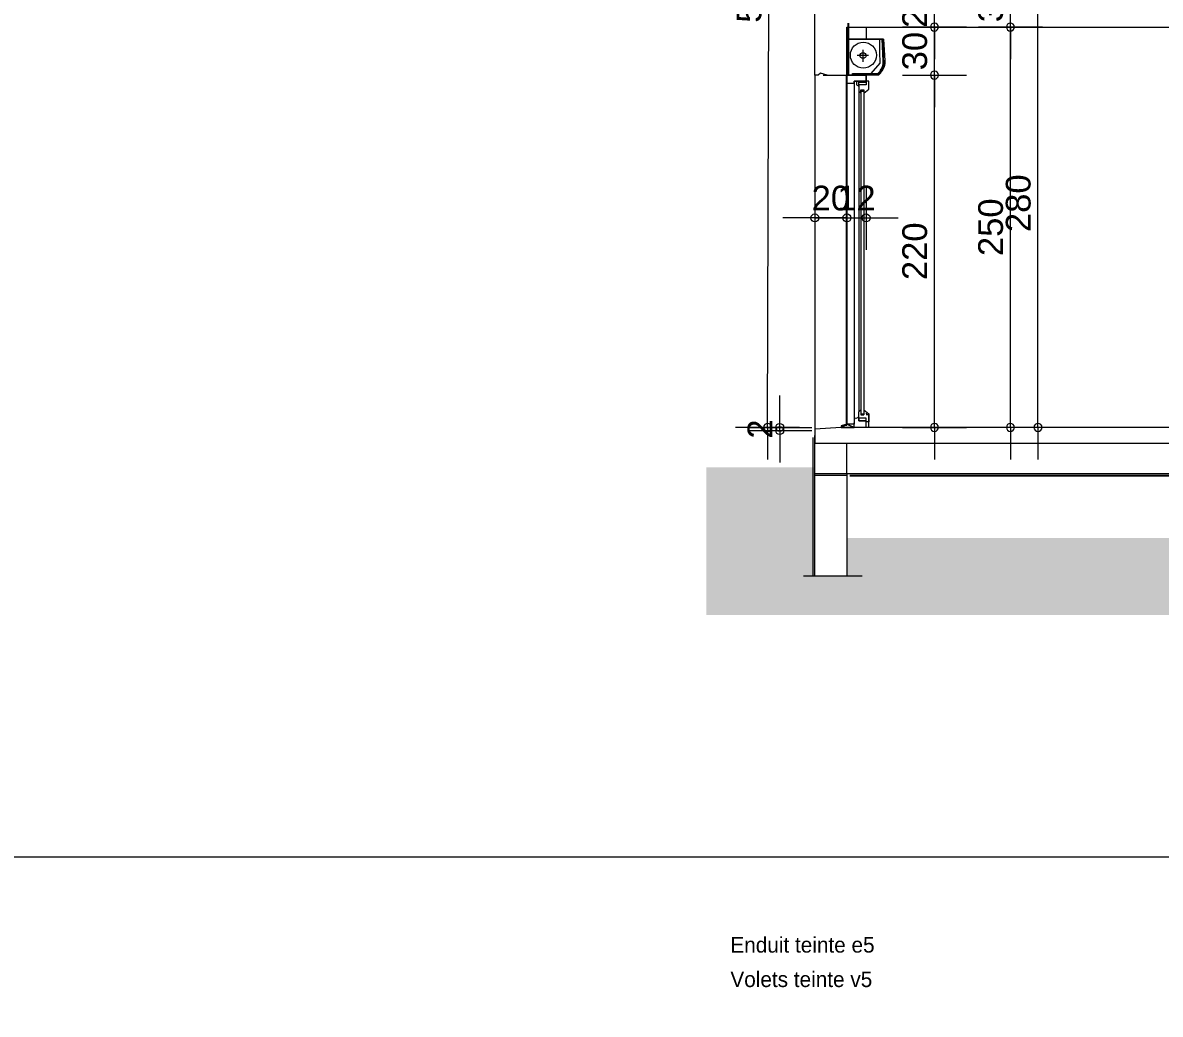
# Model space of a CAD drawing. Header units: metres. Extents: x 1.8 to 61.8, y -52.8 to -10.8.
# Drawn here: x 27.2 to 34.31, y -40.18 to -33.99 of the extents above; entities that cross this region are included whole.
import ezdxf
from ezdxf.enums import TextEntityAlignment as Align
from ezdxf.lldxf.tags import DXFTag

# ---------------------------------------------------------------- set-up
doc = ezdxf.new("R2010")
doc.units = ezdxf.units.M
doc.header["$MEASUREMENT"] = 0
for name, color, linetype in [('Calque commun', 7, 'Continuous'), ('Cotations', 7, 'Continuous'), ('Textes', 7, 'Continuous')]:
    doc.layers.add(name, color=color, linetype=linetype)
doc.styles.add('Arial9', font='arial.ttf', dxfattribs={"height": 0.154626})
doc.styles.add('Century Gothic17', font='GOTHIC.TTF', dxfattribs={"height": 0.193938})
tags = doc.linetypes.add('HIDDEN', pattern=[0.375, 0.25, -0.125]).pattern_tags.tags
tags[6:7] = [DXFTag(74, 4), DXFTag(75, 0), DXFTag(340, '0'), DXFTag(46, 1.0), DXFTag(50, 0.0), DXFTag(44, 0.0), DXFTag(45, 0.0)]
tags[4:5] = [DXFTag(74, 4), DXFTag(75, 0), DXFTag(340, '0'), DXFTag(46, 1.0), DXFTag(50, 0.0), DXFTag(44, 0.0), DXFTag(45, 0.0)]
tags = doc.linetypes.add('HIDDENX2', pattern=[0.75, 0.5, -0.25]).pattern_tags.tags
tags[6:7] = [DXFTag(74, 4), DXFTag(75, 0), DXFTag(340, '0'), DXFTag(46, 1.0), DXFTag(50, 0.0), DXFTag(44, 0.0), DXFTag(45, 0.0)]
tags[4:5] = [DXFTag(74, 4), DXFTag(75, 0), DXFTag(340, '0'), DXFTag(46, 1.0), DXFTag(50, 0.0), DXFTag(44, 0.0), DXFTag(45, 0.0)]

# ---------------------------------------------------------------- blocks, each defined once
blk = doc.blocks.new('new183')
at = {"layer": 'Cotations', "color": 14, "linetype": 'Continuous', "lineweight": 9}
blk.add_arc((0, 0), 0.5, 0, 359.9994, dxfattribs=at)
blk = doc.blocks.new('new184')
at = {"layer": 'Cotations', "color": 14, "linetype": 'Continuous', "lineweight": 9}
blk.add_arc((0, 0), 0.5, 0, 359.9994, dxfattribs=at)
blk = doc.blocks.new('DimLine57534')
at = {"layer": 'Cotations', "color": 14, "linetype": 'Continuous', "lineweight": 9}
for p, q in [((32.8973, -34.3121), (32.8973, -34.1121)), ((32.6973, -34.3121), (33.0973, -34.3121)), ((32.8973, -36.5121), (32.8973, -34.3121)), ((32.6973, -36.5121), (33.0973, -36.5121)), ((32.8973, -36.5121), (32.8973, -36.7121))]:
    blk.add_line(p, q, dxfattribs=at)
at = {"layer": 'Cotations', "color": 14, "linetype": 'Continuous', "lineweight": 9, "xscale": 0.05000000074505806, "yscale": 0.05000000074505806, "zscale": 0.05000000074505806}
for name, p, rotation in [('new184', (32.8973, -34.3121), -90.00000000000001), ('new183', (32.8973, -36.5121), 90)]:
    blk.add_blockref(name, p, dxfattribs=dict(at, rotation=rotation))
at = {"layer": 'Cotations', "color": 7, "linetype": 'Continuous', "lineweight": 9, "style": 'Arial9'}
blk.add_text('220', height=0.15463, rotation=90, dxfattribs=at).set_placement((32.8973, -35.4121), align=Align.BOTTOM_CENTER)
blk = doc.blocks.new('new187')
at = {"layer": 'Cotations', "color": 14, "linetype": 'Continuous', "lineweight": 9}
blk.add_arc((0, 0), 0.5, 0, 359.9994, dxfattribs=at)
blk = doc.blocks.new('new188')
at = {"layer": 'Cotations', "color": 14, "linetype": 'Continuous', "lineweight": 9}
blk.add_arc((0, 0), 0.5, 0, 359.9994, dxfattribs=at)
blk = doc.blocks.new('DimLine57547')
at = {"layer": 'Cotations', "color": 14, "linetype": 'Continuous', "lineweight": 9}
for p, q in [((32.8973, -33.7821), (32.8973, -33.5821)), ((33.0973, -33.7821), (32.6973, -33.7821)), ((32.8973, -34.0121), (32.8973, -33.7821)), ((33.0973, -34.0121), (32.6973, -34.0121)), ((32.8973, -34.0121), (32.8973, -34.2121))]:
    blk.add_line(p, q, dxfattribs=at)
at = {"layer": 'Cotations', "color": 14, "linetype": 'Continuous', "lineweight": 9, "xscale": 0.05000000074505806, "yscale": 0.05000000074505806, "zscale": 0.05000000074505806}
for name, p, rotation in [('new188', (32.8973, -33.7821), -90.00000000000001), ('new187', (32.8973, -34.0121), 90)]:
    blk.add_blockref(name, p, dxfattribs=dict(at, rotation=rotation))
at = {"layer": 'Cotations', "color": 7, "linetype": 'Continuous', "lineweight": 9, "style": 'Arial9'}
blk.add_text('23', height=0.15463, rotation=90, dxfattribs=at).set_placement((32.8973, -33.8971), align=Align.BOTTOM_CENTER)
blk = doc.blocks.new('new193')
at = {"layer": 'Cotations', "color": 14, "linetype": 'Continuous', "lineweight": 9}
blk.add_arc((0, 0), 0.5, 0, 359.9994, dxfattribs=at)
blk = doc.blocks.new('new194')
at = {"layer": 'Cotations', "color": 14, "linetype": 'Continuous', "lineweight": 9}
blk.add_arc((0, 0), 0.5, 0, 359.9994, dxfattribs=at)
blk = doc.blocks.new('DimLine57565')
at = {"layer": 'Cotations', "color": 14, "linetype": 'Continuous', "lineweight": 9}
for p, q in [((33.3717, -33.7121), (33.3717, -33.5121)), ((33.5718, -33.7121), (33.1717, -33.7121)), ((33.3717, -34.0121), (33.3717, -33.7121)), ((33.5718, -34.0121), (33.1717, -34.0121)), ((33.3717, -34.0121), (33.3717, -34.2121))]:
    blk.add_line(p, q, dxfattribs=at)
at = {"layer": 'Cotations', "color": 14, "linetype": 'Continuous', "lineweight": 9, "xscale": 0.05000000074505806, "yscale": 0.05000000074505806, "zscale": 0.05000000074505806}
for name, p, rotation in [('new194', (33.3717, -33.7121), -90.00000000000001), ('new193', (33.3717, -34.0121), 90)]:
    blk.add_blockref(name, p, dxfattribs=dict(at, rotation=rotation))
at = {"layer": 'Cotations', "color": 7, "linetype": 'Continuous', "lineweight": 9, "style": 'Arial9'}
blk.add_text('30', height=0.15463, rotation=90, dxfattribs=at).set_placement((33.3717, -33.8621), align=Align.BOTTOM_CENTER)
blk = doc.blocks.new('new195')
at = {"layer": 'Cotations', "color": 14, "linetype": 'Continuous', "lineweight": 9}
blk.add_arc((0, 0), 0.5, 0, 359.9994, dxfattribs=at)
blk = doc.blocks.new('new196')
at = {"layer": 'Cotations', "color": 14, "linetype": 'Continuous', "lineweight": 9}
blk.add_arc((0, 0), 0.5, 0, 359.9994, dxfattribs=at)
blk = doc.blocks.new('DimLine57571')
at = {"layer": 'Cotations', "color": 14, "linetype": 'Continuous', "lineweight": 9}
for p, q in [((33.3717, -34.0121), (33.3717, -33.8121)), ((33.5718, -34.0121), (33.1717, -34.0121)), ((33.3717, -36.5121), (33.3717, -34.0121)), ((33.5718, -36.5121), (33.1717, -36.5121)), ((33.3717, -36.5121), (33.3717, -36.7121))]:
    blk.add_line(p, q, dxfattribs=at)
at = {"layer": 'Cotations', "color": 14, "linetype": 'Continuous', "lineweight": 9, "xscale": 0.05000000074505806, "yscale": 0.05000000074505806, "zscale": 0.05000000074505806}
for name, p, rotation in [('new196', (33.3717, -34.0121), -90.00000000000001), ('new195', (33.3717, -36.5121), 90)]:
    blk.add_blockref(name, p, dxfattribs=dict(at, rotation=rotation))
at = {"layer": 'Cotations', "color": 7, "linetype": 'Continuous', "lineweight": 9, "style": 'Arial9'}
blk.add_text('250', height=0.15463, rotation=90, dxfattribs=at).set_placement((33.3717, -35.2621), align=Align.BOTTOM_CENTER)
blk = doc.blocks.new('new197')
at = {"layer": 'Cotations', "color": 14, "linetype": 'Continuous', "lineweight": 9}
blk.add_arc((0, 0), 0.5, 0, 359.9994, dxfattribs=at)
blk = doc.blocks.new('new198')
at = {"layer": 'Cotations', "color": 14, "linetype": 'Continuous', "lineweight": 9}
blk.add_arc((0, 0), 0.5, 0, 359.9994, dxfattribs=at)
blk = doc.blocks.new('DimLine57577')
at = {"layer": 'Cotations', "color": 14, "linetype": 'Continuous', "lineweight": 9}
for p, q in [((32.3497, -35.0036), (32.3497, -35.4036)), ((32.4697, -35.0036), (32.4697, -35.4036)), ((32.3497, -35.2036), (32.1497, -35.2036)), ((32.3497, -35.2036), (32.4697, -35.2036)), ((32.4697, -35.2036), (32.6697, -35.2036))]:
    blk.add_line(p, q, dxfattribs=at)
at = {"layer": 'Cotations', "color": 14, "linetype": 'Continuous', "lineweight": 9, "extrusion": (0, 0, -1), "xscale": 0.05000000074505806, "yscale": 0.05000000074505806, "zscale": 0.05000000074505806, "rotation": 180}
blk.add_blockref('new197', (-32.3498, -35.2036), dxfattribs=at)
at = {"layer": 'Cotations', "color": 14, "linetype": 'Continuous', "lineweight": 9, "extrusion": (0, 0, -1), "xscale": 0.05000000074505806, "yscale": 0.05000000074505806, "zscale": 0.05000000074505806}
blk.add_blockref('new198', (-32.4697, -35.2036), dxfattribs=at)
at = {"layer": 'Cotations', "color": 7, "linetype": 'Continuous', "lineweight": 9, "style": 'Arial9'}
blk.add_text('12', height=0.15463, dxfattribs=at).set_placement((32.4097, -35.2036), align=Align.BOTTOM_CENTER)
blk = doc.blocks.new('new199')
at = {"layer": 'Cotations', "color": 14, "linetype": 'Continuous', "lineweight": 9}
blk.add_arc((0, 0), 0.5, 0, 359.9994, dxfattribs=at)
blk = doc.blocks.new('new200')
at = {"layer": 'Cotations', "color": 14, "linetype": 'Continuous', "lineweight": 9}
blk.add_arc((0, 0), 0.5, 0, 359.9994, dxfattribs=at)
blk = doc.blocks.new('DimLine57583')
at = {"layer": 'Cotations', "color": 14, "linetype": 'Continuous', "lineweight": 9}
for p, q in [((32.1497, -35.0036), (32.1497, -35.4036)), ((32.3497, -35.0036), (32.3497, -35.4036)), ((32.1497, -35.2036), (31.9497, -35.2036)), ((32.1497, -35.2036), (32.3497, -35.2036)), ((32.3497, -35.2036), (32.5497, -35.2036))]:
    blk.add_line(p, q, dxfattribs=at)
at = {"layer": 'Cotations', "color": 14, "linetype": 'Continuous', "lineweight": 9, "extrusion": (0, 0, -1), "xscale": 0.05000000074505806, "yscale": 0.05000000074505806, "zscale": 0.05000000074505806, "rotation": 180}
blk.add_blockref('new199', (-32.1498, -35.2036), dxfattribs=at)
at = {"layer": 'Cotations', "color": 14, "linetype": 'Continuous', "lineweight": 9, "extrusion": (0, 0, -1), "xscale": 0.05000000074505806, "yscale": 0.05000000074505806, "zscale": 0.05000000074505806}
blk.add_blockref('new200', (-32.3498, -35.2036), dxfattribs=at)
at = {"layer": 'Cotations', "color": 7, "linetype": 'Continuous', "lineweight": 9, "style": 'Arial9'}
blk.add_text('20', height=0.15463, dxfattribs=at).set_placement((32.2497, -35.2036), align=Align.BOTTOM_CENTER)
blk = doc.blocks.new('new209')
at = {"layer": 'Cotations', "color": 14, "linetype": 'Continuous', "lineweight": 9}
blk.add_arc((0, 0), 0.5, 0, 359.9994, dxfattribs=at)
blk = doc.blocks.new('new210')
at = {"layer": 'Cotations', "color": 14, "linetype": 'Continuous', "lineweight": 9}
blk.add_arc((0, 0), 0.5, 0, 359.9994, dxfattribs=at)
blk = doc.blocks.new('DimLine57688')
at = {"layer": 'Cotations', "color": 14, "linetype": 'Continuous', "lineweight": 9}
for p, q in [((32.8973, -34.0121), (32.8973, -33.8121)), ((32.6973, -34.0121), (33.0973, -34.0121)), ((32.8973, -34.3121), (32.8973, -34.0121)), ((32.6973, -34.3121), (33.0973, -34.3121)), ((32.8973, -34.3121), (32.8973, -34.5121))]:
    blk.add_line(p, q, dxfattribs=at)
at = {"layer": 'Cotations', "color": 14, "linetype": 'Continuous', "lineweight": 9, "xscale": 0.05000000074505806, "yscale": 0.05000000074505806, "zscale": 0.05000000074505806}
for name, p, rotation in [('new210', (32.8973, -34.0121), -90.00000000000001), ('new209', (32.8973, -34.3121), 90)]:
    blk.add_blockref(name, p, dxfattribs=dict(at, rotation=rotation))
at = {"layer": 'Cotations', "color": 7, "linetype": 'Continuous', "lineweight": 9, "style": 'Arial9'}
blk.add_text('30', height=0.15463, rotation=90, dxfattribs=at).set_placement((32.8973, -34.1621), align=Align.BOTTOM_CENTER)
blk = doc.blocks.new('new225')
at = {"layer": 'Cotations', "color": 14, "linetype": 'Continuous', "lineweight": 9}
blk.add_arc((0, 0), 0.5, 0, 359.9994, dxfattribs=at)
blk = doc.blocks.new('new226')
at = {"layer": 'Cotations', "color": 14, "linetype": 'Continuous', "lineweight": 9}
blk.add_arc((0, 0), 0.5, 0, 359.9994, dxfattribs=at)
blk = doc.blocks.new('DimLine57775')
at = {"layer": 'Cotations', "color": 14, "linetype": 'Continuous', "lineweight": 9}
for p, q in [((31.9302, -36.5121), (31.9302, -36.3121)), ((31.7302, -36.5121), (32.1302, -36.5121)), ((31.7302, -36.5321), (32.1302, -36.5321)), ((31.9302, -36.5321), (31.9302, -36.5121)), ((31.9302, -36.5321), (31.9302, -36.7321))]:
    blk.add_line(p, q, dxfattribs=at)
at = {"layer": 'Cotations', "color": 14, "linetype": 'Continuous', "lineweight": 9, "extrusion": (0, 0, -1), "xscale": 0.05000000074505806, "yscale": 0.05000000074505806, "zscale": 0.05000000074505806}
for name, p, rotation in [('new226', (-31.9302, -36.5121), -90.00000000000001), ('new225', (-31.9302, -36.5321), 90)]:
    blk.add_blockref(name, p, dxfattribs=dict(at, rotation=rotation))
at = {"layer": 'Cotations', "color": 7, "linetype": 'Continuous', "lineweight": 9, "style": 'Arial9'}
blk.add_text('2', height=0.1546, rotation=90, dxfattribs=at).set_placement((31.9302, -36.5221), align=Align.BOTTOM_CENTER)
blk = doc.blocks.new('new227')
at = {"layer": 'Cotations', "color": 14, "linetype": 'Continuous', "lineweight": 9}
blk.add_arc((0, 0), 0.5, 0, 359.9994, dxfattribs=at)
blk = doc.blocks.new('new228')
at = {"layer": 'Cotations', "color": 14, "linetype": 'Continuous', "lineweight": 9}
blk.add_arc((0, 0), 0.5, 0, 359.9994, dxfattribs=at)
blk = doc.blocks.new('DimLine57781')
at = {"layer": 'Cotations', "color": 14, "linetype": 'Continuous', "lineweight": 9}
for p, q in [((33.5442, -33.7121), (33.5442, -33.5121)), ((33.7442, -33.7121), (33.3442, -33.7121)), ((33.5442, -36.5121), (33.5442, -33.7121)), ((33.7442, -36.5121), (33.3442, -36.5121)), ((33.5442, -36.5121), (33.5442, -36.7121))]:
    blk.add_line(p, q, dxfattribs=at)
at = {"layer": 'Cotations', "color": 14, "linetype": 'Continuous', "lineweight": 9, "xscale": 0.05000000074505806, "yscale": 0.05000000074505806, "zscale": 0.05000000074505806}
for name, p, rotation in [('new228', (33.5442, -33.7121), -90.00000000000001), ('new227', (33.5442, -36.5121), 90)]:
    blk.add_blockref(name, p, dxfattribs=dict(at, rotation=rotation))
at = {"layer": 'Cotations', "color": 7, "linetype": 'Continuous', "lineweight": 9, "style": 'Arial9'}
blk.add_text('280', height=0.15463, rotation=90, dxfattribs=at).set_placement((33.5441, -35.1121), align=Align.BOTTOM_CENTER)
blk = doc.blocks.new('new241')
at = {"layer": 'Cotations', "color": 14, "linetype": 'Continuous', "lineweight": 9}
blk.add_arc((0, 0), 0.5, 0, 359.9994, dxfattribs=at)
blk = doc.blocks.new('new242')
at = {"layer": 'Cotations', "color": 14, "linetype": 'Continuous', "lineweight": 9}
blk.add_arc((0, 0), 0.5, 0, 359.9994, dxfattribs=at)
blk = doc.blocks.new('DimLine57830')
at = {"layer": 'Cotations', "color": 14, "linetype": 'Continuous', "lineweight": 9}
for p, q in [((31.8719, -31.0983), (31.8725, -30.8983)), ((32.0719, -31.0983), (31.6719, -31.0983)), ((31.8545, -36.5121), (31.8719, -31.0983)), ((32.0545, -36.5121), (31.6545, -36.5121)), ((31.8545, -36.5121), (31.8538, -36.7121))]:
    blk.add_line(p, q, dxfattribs=at)
at = {"layer": 'Cotations', "color": 14, "linetype": 'Continuous', "lineweight": 9, "zscale": 0.05000000074505806}
for name, p, xscale, yscale, rotation in [('new242', (31.8719, -31.0983), 0.04999999923195605, 0.04999999923195605, -90.18450929440242), ('new241', (31.8545, -36.5121), 0.04999999921049399, 0.04999999921049399, 89.81549834283018)]:
    blk.add_blockref(name, p, dxfattribs=dict(at, xscale=xscale, yscale=yscale, rotation=rotation))
at = {"layer": 'Cotations', "color": 7, "linetype": 'Continuous', "lineweight": 9, "style": 'Arial9'}
blk.add_text('541', height=0.15463, rotation=89.81558, dxfattribs=at).set_placement((31.8631, -33.8052), align=Align.BOTTOM_CENTER)
blk = doc.blocks.new('facade villa 123-31')
at = {"layer": 'Textes', "color": 5, "linetype": 'ByBlock', "lineweight": -2, "insert": (-25.711, 31.542), "char_height": 0.19394, "attachment_point": 7, "line_spacing_factor": 1.330319, "style": 'Century Gothic17'}
blk.add_mtext('Enduit teinte e5\\PVolets teinte v5', dxfattribs=at)

msp = doc.modelspace()

# ---------------------------------------------------------------- hatches: boundary and pattern name
at = {"layer": 'Calque commun', "linetype": 'Continuous', "lineweight": 18}
msp.add_hatch(color=9, dxfattribs=at).paths.add_polyline_path([(41.8099, -37.6844), (41.8099, -36.6121), (41.1514, -36.6121), (41.1514, -37.2171), (41.1514, -37.4411), (40.9514, -37.4411), (40.9514, -37.2021), (32.3497, -37.2021), (32.3497, -37.4411), (32.1497, -37.4411), (32.1497, -36.7621), (31.4709, -36.7621), (31.4709, -37.6844)])

# ---------------------------------------------------------------- linework, layer by layer
at = {"layer": 'Calque commun', "color": 7, "linetype": 'Continuous', "lineweight": 18}
for p, q in [((32.1497, -34.3121), (32.1497, -33.6621)), ((32.3497, -34.0121), (40.9514, -34.0121)), ((32.3497, -34.0121), (32.3497, -34.3121)), ((32.3497, -34.0121), (32.3497, -34.3121)), ((32.3497, -34.3121), (32.3497, -34.0121)), ((32.4697, -34.0121), (32.4697, -34.0884)), ((32.1712, -34.3121), (32.1497, -34.3121)), ((32.1862, -34.3005), (32.1712, -34.3121)), ((32.2262, -34.3121), (32.1862, -34.3005)), ((32.2015, -34.3121), (32.3497, -34.3121)), ((32.2262, -34.3121), (32.3497, -34.3121)), ((32.3463, -34.3121), (32.4697, -34.3121)), ((32.3497, -34.3121), (32.3497, -34.3621)), ((32.4697, -34.3415), (32.4697, -34.3121)), ((32.4697, -34.3121), (32.4697, -34.3501)), ((32.3497, -34.3621), (32.3947, -34.3621)), ((32.4697, -34.3501), (32.3947, -34.3501)), ((32.3947, -34.3501), (32.3947, -34.3621)), ((32.3947, -34.3621), (32.3947, -34.3501)), ((32.3947, -34.3501), (32.4697, -34.3501)), ((32.3153, -36.5121), (32.1497, -36.5232)), ((32.1497, -36.5232), (32.1497, -36.6121)), ((32.4697, -36.5121), (32.3153, -36.5121)), ((40.9514, -36.5121), (32.4697, -36.5121)), ((32.1497, -37.4411), (32.1497, -36.5621)), ((32.1497, -37.4411), (32.1497, -36.6121)), ((41.1514, -36.6121), (32.1497, -36.6121)), ((32.3497, -36.8021), (32.3497, -36.6121)), ((32.4498, -36.6121), (32.4498, -36.6121)), ((32.4498, -36.6121), (32.4498, -36.6121)), ((32.4498, -36.6121), (32.4498, -36.6121)), ((32.4498, -36.6121), (32.4498, -36.6121)), ((40.9514, -36.8021), (32.1497, -36.8021)), ((32.3497, -36.813), (32.1497, -36.813)), ((32.3497, -36.8021), (32.3497, -37.4411)), ((32.3497, -36.8221), (32.3497, -37.4411))]:
    msp.add_line(p, q, dxfattribs=at)
at = {"layer": 'Calque commun', "color": 3, "linetype": 'ByBlock', "lineweight": -2}
for p, q in [((32.3497, -34.0121), (32.3497, -34.3121)), ((32.3572, -33.9882), (32.3572, -34.0995)), ((32.3691, -36.813), (40.9708, -36.813))]:
    msp.add_line(p, q, dxfattribs=at)
at = {"layer": 'Calque commun', "color": 7, "linetype": 'Continuous', "lineweight": 9}
for p, q in [((32.5556, -34.1677), (32.5556, -34.0884)), ((32.4512, -34.2294), (32.4512, -34.1546)), ((32.5584, -34.2372), (32.5556, -34.1677)), ((32.4852, -34.1897), (32.4152, -34.1897)), ((32.5027, -34.301), (32.5584, -34.2372)), ((32.5027, -34.301), (32.5584, -34.2372)), ((32.1497, -34.3121), (32.1497, -36.544)), ((32.3463, -34.3121), (32.4697, -34.3121)), ((32.3463, -34.3121), (32.4697, -34.3121)), ((32.3463, -34.3121), (32.3463, -36.5012)), ((32.4697, -34.3121), (32.3497, -34.3121)), ((32.4697, -34.3121), (32.3497, -34.3121)), ((32.4697, -34.3571), (32.4697, -34.3121)), ((32.4697, -34.3571), (32.4697, -34.3121)), ((32.3497, -34.3621), (32.3497, -36.4921)), ((32.3947, -34.3621), (32.3947, -36.4921)), ((32.4098, -34.3571), (32.4098, -34.3721)), ((32.4098, -34.3571), (32.4098, -34.3721)), ((32.4098, -34.3721), (32.4248, -34.3821)), ((32.4098, -34.3721), (32.4248, -34.3821)), ((32.4248, -34.3721), (32.4248, -34.3571)), ((32.4248, -34.3571), (32.4697, -34.3571)), ((32.4248, -34.3721), (32.4248, -34.3571)), ((32.4248, -34.3571), (32.4697, -34.3571)), ((32.4248, -34.3821), (32.4248, -34.3721)), ((32.4697, -34.3721), (32.4248, -34.3721)), ((32.4248, -34.3721), (32.4248, -34.4129)), ((32.4248, -34.3821), (32.4248, -34.3721)), ((32.4697, -34.3721), (32.4248, -34.3721)), ((32.4248, -34.3721), (32.4248, -34.4129)), ((32.457, -34.4245), (32.4877, -34.4001)), ((32.457, -34.4245), (32.4877, -34.4001)), ((32.4877, -34.3501), (32.4697, -34.3501)), ((32.4697, -34.3501), (32.4697, -34.3721)), ((32.4877, -34.3501), (32.4697, -34.3501)), ((32.4697, -34.3501), (32.4697, -34.3721)), ((32.4877, -34.4001), (32.4877, -34.3501)), ((32.4877, -34.4001), (32.4877, -34.3501)), ((32.4248, -34.4129), (32.437, -34.4244)), ((32.4248, -34.4129), (32.437, -34.4244)), ((32.4248, -34.4129), (32.4248, -36.4144)), ((32.437, -34.4129), (32.437, -34.4048)), ((32.437, -34.4048), (32.457, -34.4048)), ((32.437, -34.4129), (32.437, -34.4048)), ((32.437, -34.4048), (32.457, -34.4048)), ((32.437, -34.4048), (32.437, -36.4325)), ((32.437, -34.4244), (32.437, -34.4129)), ((32.437, -34.4129), (32.457, -34.4129)), ((32.437, -34.4244), (32.437, -34.4129)), ((32.437, -34.4129), (32.457, -34.4129)), ((32.457, -34.4048), (32.457, -34.4245)), ((32.457, -34.4048), (32.457, -34.4245)), ((32.457, -34.4048), (32.457, -36.4325)), ((32.3947, -36.4921), (32.3991, -36.4529)), ((32.3991, -36.4529), (32.4098, -36.4552)), ((32.4098, -36.4552), (32.4248, -36.4452)), ((32.4248, -36.4144), (32.437, -36.4029)), ((32.4248, -36.4552), (32.4248, -36.4144)), ((32.4248, -36.4702), (32.4248, -36.4424)), ((32.4248, -36.4552), (32.4248, -36.4702)), ((32.4697, -36.4552), (32.4248, -36.4552)), ((32.437, -36.4265), (32.457, -36.4265)), ((32.437, -36.4325), (32.457, -36.4325)), ((32.457, -36.4028), (32.4877, -36.4272)), ((32.4697, -36.4233), (32.4697, -36.4274)), ((32.4697, -36.4321), (32.4847, -36.4321)), ((32.4697, -36.5102), (32.4697, -36.4552)), ((32.4847, -36.4321), (32.4847, -36.5121)), ((32.4877, -36.4272), (32.4877, -36.4772)), ((32.4697, -36.4702), (32.4248, -36.4702)), ((32.4248, -36.4702), (32.4697, -36.4702)), ((32.4877, -36.4772), (32.4697, -36.4772))]:
    msp.add_line(p, q, dxfattribs=at)
at = {"layer": 'Calque commun', "color": 7, "linetype": 'HIDDEN', "lineweight": 18}
msp.add_line((32.137, -36.5742), (32.137, -37.4411), dxfattribs=at)
at = {"layer": 'Calque commun', "color": 7, "linetype": 'HIDDENX2', "lineweight": 18}
msp.add_line((32.4458, -37.4411), (32.0787, -37.4411), dxfattribs=at)
at = {"layer": 'Calque commun', "color": 7, "linetype": 'Continuous', "lineweight": 9, "extrusion": (1.22461e-16, 0, -1)}
for centre, radius in [((-32.4531, -34.1873), 0.0813), ((-32.4512, -34.1897), 0.0189)]:
    msp.add_arc(centre, radius, 179.99999, 179.9994, dxfattribs=at)
at = {"layer": 'Cotations', "color": 7, "linetype": 'Continuous', "lineweight": 9}
msp.add_line((51.4434, -39.1947), (1.7636, -39.1947), dxfattribs=at)

# ---------------------------------------------------------------- block references
at = {"layer": 'Calque commun', "color": 0, "linetype": 'ByBlock', "lineweight": -2, "xscale": 0.5, "yscale": 0.5, "zscale": 0.5}
msp.add_blockref('facade villa 123-31', (44.4776, -55.7792), dxfattribs=at)
at = {"layer": 'Cotations', "color": 14, "linetype": 'Continuous', "lineweight": 9}
for name in ['DimLine57830', 'DimLine57565', 'DimLine57781', 'DimLine57547', 'DimLine57688', 'DimLine57571', 'DimLine57534', 'DimLine57583', 'DimLine57577', 'DimLine57775']:
    msp.add_blockref(name, (0, 0), dxfattribs=at)

# ---------------------------------------------------------------- meshes
at = {"layer": 'Calque commun', "color": 7, "linetype": 'Continuous', "lineweight": 9}
mesh = msp.add_polyface(dxfattribs=at)
corners = [(61.7636, -10.7659), (1.7636, -10.7659), (1.7636, -52.7659), (61.7636, -52.7659)]
mesh.append_faces([[corners[k] for k in face] for face in [(0, 1, 2, 3)]], dxfattribs={"color": 7})
mesh = msp.add_polyface(dxfattribs=at)
corners = [(32.5863, -34.2416), (32.5845, -34.2506), (32.5763, -34.241), (32.5719, -34.2582), (32.5788, -34.2681), (32.5687, -34.2664), (32.3848, -34.3021), (32.5429, -34.3021), (32.3848, -34.3121), (32.5873, -34.2325), (32.5774, -34.2322), (32.5492, -34.2959), (32.5596, -34.2992), (32.5534, -34.3059), (32.582, -34.2595), (32.555, -34.2892), (32.3497, -34.3121), (32.3497, -34.0884), (32.3598, -34.0884), (32.5466, -34.3121), (32.5877, -34.2234), (32.5778, -34.2234), (32.5786, -34.0884), (32.5745, -34.2497), (32.5602, -34.282), (32.5648, -34.2744), (32.5704, -34.2844), (32.5653, -34.292), (32.5695, -34.0884), (32.3598, -34.3121), (32.5749, -34.2764)]
mesh.append_faces([[corners[k] for k in face] for face in [(3, 4, 5), (15, 12, 11), (19, 7, 13), (20, 21, 22), (9, 21, 20), (30, 5, 4)]], dxfattribs={"vtx0": -1, "vtx1": -1, "color": 7})
mesh.append_faces([[corners[k] for k in face] for face in [(11, 12, 13), (3, 14, 4), (15, 27, 12), (1, 23, 2), (9, 10, 21), (30, 25, 5), (0, 2, 10)]], dxfattribs={"vtx0": -1, "vtx2": -1, "color": 7})
mesh.append_faces([[corners[k] for k in face] for face in [(6, 7, 8)]], dxfattribs={"vtx1": -1, "color": 7})
mesh.append_faces([[corners[k] for k in face] for face in [(0, 1, 2), (9, 0, 10), (16, 17, 18), (3, 23, 14), (24, 25, 26), (15, 24, 27), (7, 11, 13), (21, 28, 22), (1, 14, 23), (30, 26, 25), (26, 27, 24), (19, 8, 7)]], dxfattribs={"vtx1": -1, "vtx2": -1, "color": 7})
mesh.append_faces([[corners[k] for k in face] for face in [(18, 29, 16)]], dxfattribs={"vtx2": -1, "color": 7})
mesh = msp.add_polyface(dxfattribs=at)
corners = [(32.5877, -34.2234), (32.5873, -34.2325), (32.5778, -34.2234), (32.5763, -34.241), (32.5845, -34.2506), (32.5745, -34.2497), (32.5534, -34.3059), (32.5429, -34.3021), (32.5492, -34.2959), (32.3497, -34.0884), (32.3598, -34.0884), (32.3598, -34.3121), (32.5653, -34.292), (32.555, -34.2892), (32.5602, -34.282), (32.5719, -34.2582), (32.5788, -34.2681), (32.5687, -34.2664), (32.5466, -34.3121), (32.5648, -34.2744), (32.5704, -34.2844), (32.5596, -34.2992), (32.582, -34.2595), (32.5749, -34.2764), (32.5786, -34.0884), (32.5695, -34.0884), (32.5774, -34.2322), (32.5863, -34.2416), (32.3497, -34.3121), (32.3848, -34.3121), (32.3848, -34.3021)]
mesh.append_faces([[corners[k] for k in face] for face in [(9, 11, 28)]], dxfattribs={"vtx0": -1, "color": 7})
mesh.append_faces([[corners[k] for k in face] for face in [(3, 4, 5), (15, 16, 17), (18, 7, 6), (6, 8, 21), (12, 14, 20), (23, 17, 16), (21, 13, 12)]], dxfattribs={"vtx0": -1, "vtx1": -1, "color": 7})
mesh.append_faces([[corners[k] for k in face] for face in [(6, 7, 8), (9, 10, 11), (12, 13, 14), (15, 22, 16), (21, 8, 13), (24, 2, 25), (24, 25, 10), (3, 27, 4), (23, 19, 17), (26, 1, 27)]], dxfattribs={"vtx0": -1, "vtx2": -1, "color": 7})
mesh.append_faces([[corners[k] for k in face] for face in [(0, 1, 2), (14, 19, 20), (23, 20, 19), (3, 26, 27), (26, 2, 1), (15, 5, 22), (18, 29, 7), (24, 0, 2), (4, 22, 5), (9, 24, 10)]], dxfattribs={"vtx1": -1, "vtx2": -1, "color": 7})
mesh.append_faces([[corners[k] for k in face] for face in [(29, 30, 7)]], dxfattribs={"vtx2": -1, "color": 7})
at = {"layer": 'Calque commun', "color": 7, "linetype": 'Continuous', "lineweight": 18}
mesh = msp.add_polyface(dxfattribs=at)
corners = [(32.3151, -36.5121), (32.3947, -36.5121), (32.3497, -36.4921), (32.3947, -36.4921), (32.3151, -36.5021)]
mesh.append_faces([[corners[k] for k in face] for face in [(3, 2, 1)]], dxfattribs={"vtx1": -1, "color": 7})
mesh.append_faces([[corners[k] for k in face] for face in [(0, 1, 2)]], dxfattribs={"vtx1": -1, "vtx2": -1, "color": 7})
mesh.append_faces([[corners[k] for k in face] for face in [(2, 4, 0)]], dxfattribs={"vtx2": -1, "color": 7})

doc.saveas('drawing.dxf')
